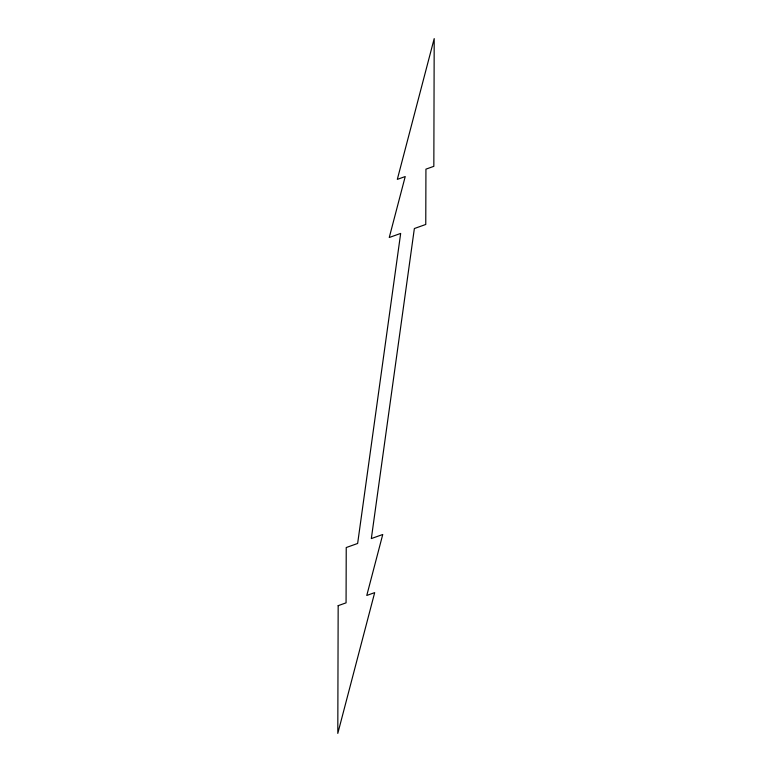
<?xml version="1.0" encoding="UTF-8"?>
<svg xmlns="http://www.w3.org/2000/svg" width="772" height="772" viewBox="0 0 772 772"><rect width="100%" height="100%" fill="white"/><g stroke="black" fill="none" stroke-linecap="round" stroke-linejoin="round"><path stroke-width="1.16" d="M338.165 605.673L337.798 733.4L374.681 592.626L366.777 595.453L382.748 534.494L371.332 538.576L414.361 228.531L425.768 224.459L425.932 169.155L433.835 166.327L434.202 38.6L397.319 179.374L405.223 176.547L389.252 237.506L400.668 233.424L357.639 543.469L346.232 547.541L346.068 602.845L338.165 605.673"/></g></svg>
